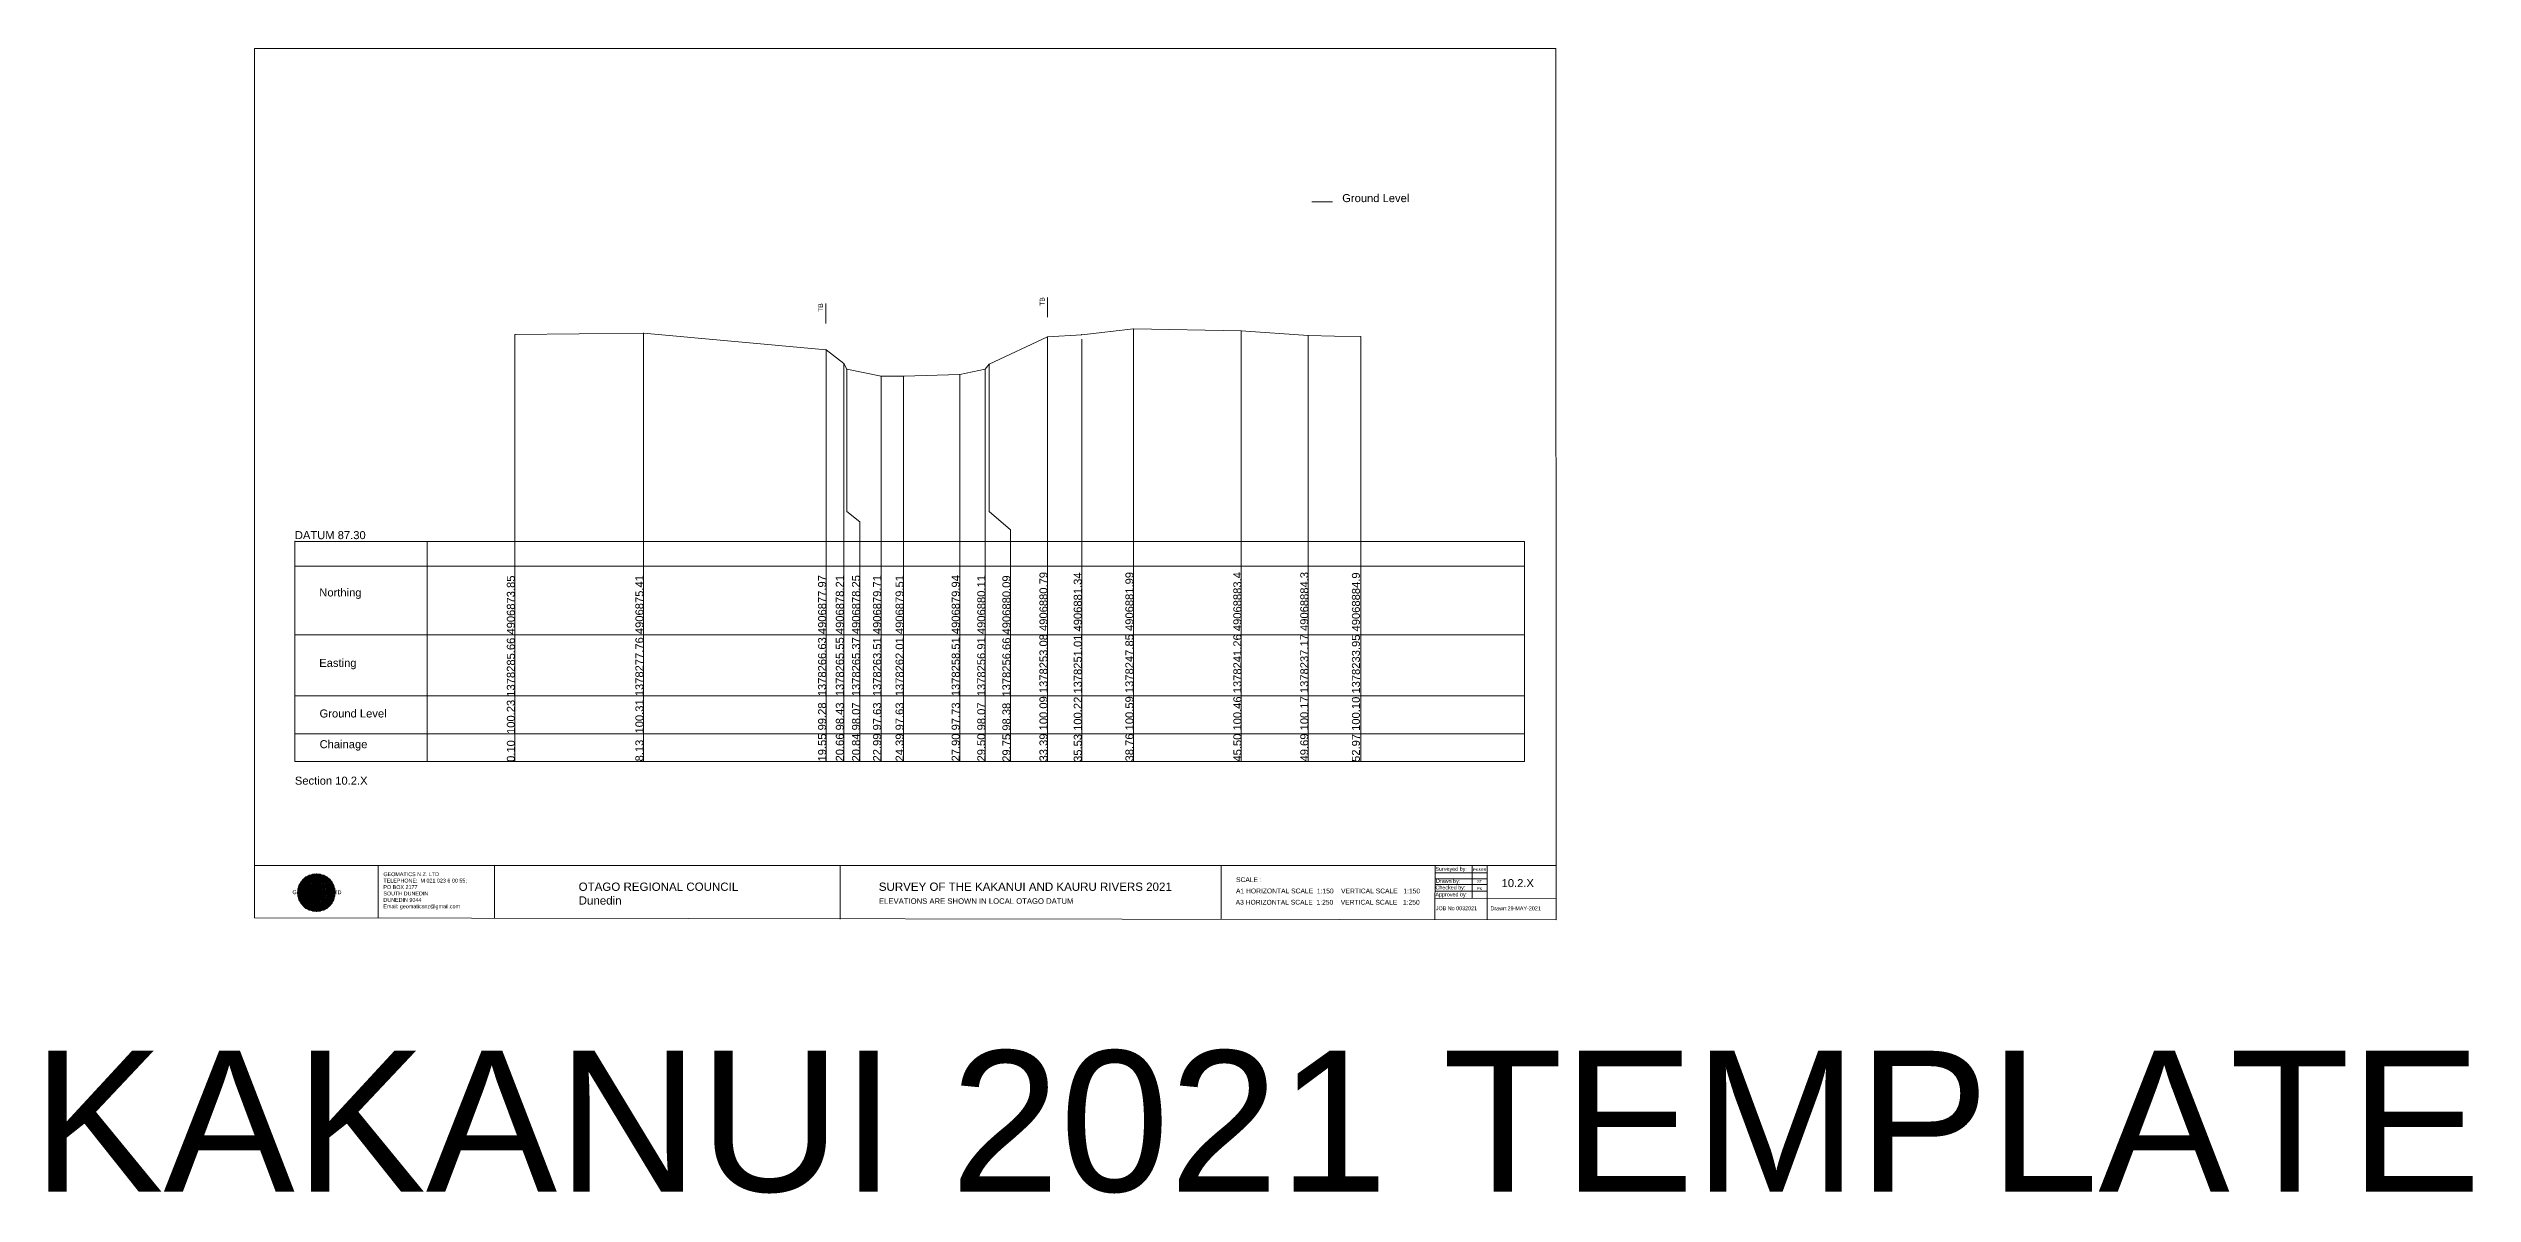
# Model space of a CAD drawing. Header units: inches. Extents: x 10198 to 671292, y 2105792 to 2403139.
# Drawn here: x 10198 to 161697, y 2271283 to 2342865 of the extents above; entities that cross this region are included whole.
import ezdxf

# ---------------------------------------------------------------- set-up
doc = ezdxf.new("R2010")
doc.units = ezdxf.units.IN
doc.header["$MEASUREMENT"] = 0
doc.layers.add('geo', color=7, linetype='Continuous')
doc.styles.get("Standard").update_dxf_attribs({"font": 'arial.ttf'})

# ---------------------------------------------------------------- blocks, each defined once
blk = doc.blocks.new('Geomatics_Circle_SPT')
at = {"layer": 'geo', "color": 2, "linetype": 'Continuous', "lineweight": 0}
for p, q in [((0, 25.2), (-25.2, 0)), ((-24.7, 4.9), (-4.9, 24.7)), ((-24.7, -4.9), (4.9, 24.7)), ((4.9, -24.7), (-24.7, 4.9)), ((-24.7, 0), (0, -24.7)), ((-9.7, 23.3), (-23.3, 9.6)), ((9.7, 23.3), (-23.3, -9.7)), ((-23.3, 9.7), (9.7, -23.3)), ((-21, 14), (-14, 21)), ((-21, -14), (14, 21)), ((14, -21), (-21, 14)), ((0, 0), (-17.8, 17.8)), ((0, 0), (-17.8, -17.8)), ((-14, 21), (21, -14)), ((21, 14), (-14, -21)), ((23.3, -9.7), (-9.7, 23.3)), ((-9.7, -23.3), (23.3, 9.7)), ((-4.9, 24.7), (24.7, -4.9)), ((24.7, 4.9), (-4.9, -24.7)), ((25.2, 0), (0, 25.2)), ((0, 0), (17.8, 17.8)), ((0, 0), (17.8, -17.8)), ((0, -24.8), (25.2, 0)), ((4.9, 24.7), (24.7, 4.9)), ((23.3, 9.7), (9.7, 23.3)), ((14, 21), (21, 14)), ((17.8, 18.1), (17.8, 18.1)), ((-4.9, -24.7), (-24.7, -4.9)), ((-23.3, -9.7), (-9.7, -23.3)), ((-14, -21), (-21, -14)), ((-17.8, -17.8), (-17.8, -17.8)), ((24.7, -4.9), (4.9, -24.7)), ((4.9, -24.7), (4.9, -24.7)), ((9.7, -23.3), (23.3, -9.7)), ((21, -14), (14, -21)), ((18.1, -17.8), (18.1, -17.8))]:
    blk.add_line(p, q, dxfattribs=at)
at = {"layer": 'geo', "color": 1, "linetype": 'Continuous', "lineweight": 0}
for p, q in [((-25.2, 0), (9.7, 23.3)), ((-25.2, 0), (-9.6, 23.3)), ((-25.2, 0), (23.3, 9.7)), ((-25.2, 0), (-23.3, 9.7)), ((-23.3, -9.7), (-25.2, 0)), ((-9.6, -23.3), (-25.2, 0)), ((9.7, -23.3), (-25.2, 0)), ((-4.9, 24.8), (-24.7, -4.9)), ((4.9, 24.7), (-24.7, 4.9)), ((14, 21), (-24.7, -4.9)), ((-14, 21), (-24.7, 4.9)), ((21, 14), (-24.7, 4.9)), ((-21, 14), (-24.7, -4.9)), ((0, 0), (-24.7, 4.9)), ((-24.7, 4.9), (-21, -14)), ((-24.7, 4.9), (-4.9, -24.7)), ((-24.7, 4.9), (14, -21)), ((-24.7, 4.9), (-24.7, 4.9)), ((0, 0), (-24.7, -4.9)), ((-23.3, 9.7), (0, 25.2)), ((-23.3, -9.6), (0, 25.2)), ((-23.3, -9.6), (17.8, 17.8)), ((-23.3, 9.7), (-17.8, 17.9)), ((-23.3, -9.6), (-17.8, 17.9)), ((-23.3, 9.7), (17.8, 17.8)), ((-17.8, -17.8), (-23.3, 9.7)), ((0, -25.2), (-23.3, 9.7)), ((-23.3, 9.7), (17.8, -17.8)), ((-23.3, 9.7), (25.2, 0)), ((-23.3, 9.4), (-23.3, 9.4)), ((-23.3, -9.7), (25.2, 0)), ((4.9, 24.8), (-21, -14)), ((-4.9, 24.7), (-21, 14)), ((14, 21), (-21, 14)), ((-14, 21), (-21, -14)), ((0, 0), (-21, 14)), ((-21, 14), (-14, -21)), ((-21, 14), (4.9, -24.7)), ((-21, 14), (-21, 14)), ((24.7, 4.9), (-21, 14)), ((0, 0), (-21, -14)), ((-17.9, 17.6), (-17.9, 17.6)), ((-17.8, 17.8), (9.7, 23.3)), ((-17.8, 17.8), (-9.6, 23.3)), ((-17.8, -17.8), (9.7, 23.3)), ((-17.8, -17.8), (-9.7, 23.3)), ((-9.7, -23.3), (-17.8, 17.8)), ((-17.8, 17.8), (9.7, -23.3)), ((-17.8, 17.8), (23.3, -9.6)), ((-17.8, 17.8), (23.3, 9.7)), ((-17.8, -17.8), (23.3, 9.7)), ((4.9, 24.7), (-14, 21)), ((-4.9, 24.7), (-14, -20.9)), ((0, 0), (-14, 21)), ((-14, 21), (-4.9, -24.7)), ((-14, 21), (-14, 21)), ((24.7, -4.9), (-14, 21)), ((21, 14), (-14, 21)), ((-14, -21), (24.7, 4.9)), ((0, 0), (-14, -21)), ((-9.8, 23.1), (-9.8, 23.1)), ((-9.7, 23.3), (0, 25.2)), ((-9.7, 23.3), (0, -25.2)), ((-9.7, -23.3), (0, 25.2)), ((-9.6, 23.3), (17.8, -17.8)), ((-9.6, 23.3), (25.2, 0)), ((-9.6, 23.3), (17.8, 17.8)), ((-9.6, -23.3), (17.8, 17.9)), ((25.2, 0), (-9.6, -23.3)), ((0, 0), (-4.9, 24.7)), ((-4.9, 24.7), (-4.9, 24.7)), ((21, -14), (-4.9, 24.7)), ((24.8, 4.9), (-4.9, 24.7)), ((14, 21), (-4.9, 24.7)), ((-4.9, -24.7), (21, 14)), ((0, 0), (-4.9, -24.7)), ((-0.2, 25.1), (-0.2, 25.1)), ((0, 25.2), (9.7, -23.3)), ((0, 25.2), (23.3, -9.7)), ((0, 25.2), (23.3, 9.7)), ((0, 25.2), (9.7, 23.3)), ((0, 0), (4.9, 24.7)), ((0, -25.2), (9.7, 23.3)), ((0, 0), (14, 21)), ((0, 0), (21, 14)), ((23.3, 9.7), (0, -25.2)), ((0, 0), (24.8, 4.9)), ((0, 0), (4.9, -24.7)), ((0, 0), (14, -21)), ((0, 0), (21, -14)), ((0, 0), (24.8, -4.9)), ((21, 14), (4.9, 24.8)), ((14, -21), (4.9, 24.7)), ((24.7, -4.9), (4.9, 24.7)), ((4.9, 24.7), (4.9, 24.7)), ((4.9, -24.7), (14, 21)), ((4.9, -24.7), (24.7, 4.9)), ((9.4, 23.3), (9.4, 23.3)), ((9.7, 23.3), (17.8, -17.8)), ((9.7, 23.3), (25.2, 0)), ((9.7, 23.3), (17.8, 17.9)), ((17.8, 17.8), (9.7, -23.3)), ((25.2, 0), (9.7, -23.3)), ((21, -14), (14, 21)), ((24.7, 4.9), (14, 21)), ((14, 21), (14, 21)), ((14, -21), (21, 14)), ((17.6, 17.9), (17.6, 17.9)), ((17.8, 17.8), (23.3, -9.7)), ((17.8, 17.8), (23.3, 9.7)), ((23.3, 9.7), (17.8, -17.8)), ((24.7, -4.9), (21, 14)), ((21, 14), (21, 14)), ((21, -14), (24.7, 4.9)), ((23.1, 9.8), (23.1, 9.8)), ((23.3, 9.7), (25.2, 0)), ((25.2, 0), (23.3, -9.6)), ((24.7, 4.9), (24.7, 4.9)), ((25.1, 0.2), (25.1, 0.2)), ((-25.2, 0), (23.3, -9.7)), ((-25.1, -0.2), (-25.1, -0.2)), ((-24.7, -4.9), (-24.7, -4.9)), ((-24.7, -4.9), (-14, -21)), ((-24.7, -4.9), (4.9, -24.7)), ((-24.7, -4.9), (21, -14)), ((-17.8, -17.8), (-23.3, -9.7)), ((0, -25.2), (-23.3, -9.6)), ((17.8, -17.8), (-23.3, -9.6)), ((-23.1, -9.8), (-23.1, -9.8)), ((-21, -14), (24.7, -4.9)), ((-21, -14), (-21, -14)), ((-21, -14), (-4.9, -24.7)), ((-21, -14), (14, -21)), ((23.3, -9.7), (-17.8, -17.8)), ((-9.6, -23.3), (-17.8, -17.8)), ((9.7, -23.3), (-17.8, -17.8)), ((-17.6, -17.9), (-17.6, -17.9)), ((-14, -21), (21, -14)), ((-14, -21), (-14, -21)), ((-14, -21), (4.9, -24.7)), ((17.8, -17.8), (-9.7, -23.3)), ((0, -25.2), (-9.7, -23.3)), ((-9.4, -23.3), (-9.4, -23.3)), ((-4.9, -24.7), (24.7, -4.9)), ((-4.9, -24.7), (14, -21)), ((-4.9, -24.7), (-4.9, -24.7)), ((23.3, -9.6), (0, -25.2)), ((9.7, -23.3), (0, -25.2)), ((0.2, -25.1), (0.2, -25.1)), ((4.9, -24.7), (21, -14)), ((4.9, -24.7), (4.9, -24.7)), ((17.8, -17.8), (9.7, -23.3)), ((9.8, -23.1), (9.8, -23.1)), ((14, -21), (24.7, -4.9)), ((14, -21), (14, -21)), ((23.3, -9.6), (17.8, -17.8)), ((17.9, -17.6), (17.9, -17.6)), ((21, -14), (21, -14)), ((23.3, -9.4), (23.3, -9.4)), ((24.7, -4.9), (24.7, -4.9))]:
    blk.add_line(p, q, dxfattribs=at)
at = {"layer": 'geo', "color": 114, "linetype": 'Continuous', "lineweight": 0}
for p, q in [((17.9, 17.8), (-25.2, 0)), ((-24.7, 4.9), (14, 21)), ((-24.7, -4.9), (21, 14)), ((-14, -21), (-24.7, 4.9)), ((9.7, 23.3), (-23.3, 9.7)), ((0, 0), (-23.3, 9.7)), ((-23.3, 9.7), (-9.7, -23.3)), ((0, 0), (-23.3, -9.7)), ((-4.9, -24.7), (-21, 14)), ((-20.9, 14), (4.9, 24.7)), ((24.8, 4.9), (-20.9, -14)), ((0, 25.2), (-17.8, 17.8)), ((-17.8, 17.8), (0, -25.2)), ((-14, 21), (-4.9, 24.7)), ((4.9, -24.7), (-14, 21)), ((0, 0), (-9.7, 23.3)), ((0, 0), (-9.7, -23.3)), ((-4.9, 24.7), (14, -21)), ((17.8, -17.8), (0, 25.2)), ((0, 0), (9.7, 23.3)), ((0, 0), (23.3, 9.7)), ((0, 0), (9.7, -23.3)), ((0, 0), (23.3, -9.7)), ((4.9, 24.7), (21, -14)), ((23.3, -9.7), (9.7, 23.3)), ((14, 21), (24.7, -4.9)), ((25.2, 0), (17.8, 17.8)), ((21, 14), (24.7, 4.9)), ((-25.2, 0), (-17.8, -17.8)), ((-21, -14), (-24.7, -4.9)), ((-17.8, -17.8), (25.2, 0)), ((24.8, -4.9), (-14, -21)), ((-9.6, -23.3), (23.3, -9.7)), ((21, -14), (-4.9, -24.8)), ((0, -25.2), (17.9, -17.8)), ((14, -21), (4.9, -24.8))]:
    blk.add_line(p, q, dxfattribs=at)
at = {"layer": 'geo', "color": 250, "linetype": 'Continuous', "lineweight": 0}
for p, q in [((0, 0), (-25.2, 0)), ((24.7, 4.9), (-24.7, 4.9)), ((-24.7, 4.9), (-24.7, -4.9)), ((-23.3, 9.7), (23.3, 9.7)), ((-23.3, 9.7), (-23.3, 9.7)), ((-23.3, -9.7), (-23.3, 9.7)), ((21, 14), (-21, 14)), ((-21, 14), (-21, -14)), ((-17.8, 17.8), (17.8, 17.8)), ((-17.8, -17.8), (-17.8, 17.8)), ((-14, 21), (-14, 21)), ((14, 21), (-14, 21)), ((-14, 20.9), (-14, -21)), ((-9.7, 23.3), (9.7, 23.3)), ((-9.7, -23.3), (-9.7, 23.3)), ((-4.9, 24.7), (4.9, 24.7)), ((-4.9, 24.7), (-4.9, -24.7)), ((0, 0), (0, 25.2)), ((0, 0), (0, -25.2)), ((0, 0), (25.2, 0)), ((4.9, 24.7), (4.9, -24.7)), ((9.7, -23.3), (9.7, 23.3)), ((14, 21), (14, -21)), ((17.8, -17.8), (17.8, 17.8)), ((21, 14), (21, 14)), ((21, -14), (21, 14)), ((23.3, 9.7), (23.3, -9.7)), ((24.7, 4.9), (24.7, 4.9)), ((24.7, -4.9), (24.7, 4.9)), ((-24.7, -4.9), (24.7, -4.9)), ((23.3, -9.7), (-23.3, -9.7)), ((-21, -14), (21, -14)), ((17.8, -17.8), (-17.8, -17.8)), ((-14, -21), (14, -21)), ((9.7, -23.3), (-9.7, -23.3)), ((-4.9, -24.7), (4.9, -24.7))]:
    blk.add_line(p, q, dxfattribs=at)
blk = doc.blocks.new('GeomaticsNZ TITLE BLOCK')
at = {"color": 7, "linetype": 'Continuous', "lineweight": 0}
for p, q in [((0, 94.9), (0, 1579.2)), ((0, 1579.2), (2363.4, 1579.2)), ((2363.4, 1579.2), (2364, 94.9)), ((2364, 94.9), (0, 94.9)), ((0, 94.9), (0, 0)), ((15.9, 94.9), (2364, 94.9)), ((224.3, 95.2), (224.3, -0.3)), ((2364, 94.9), (382.6, 94.9)), ((435.8, 95.2), (435.8, -0.7)), ((1063.4, 94.9), (1063.4, -2.4)), ((1755.4, 94.9), (1755.4, -2.6)), ((2143.9, 94.9), (2143.7, -3)), ((2211.5, 94.9), (2211.5, 36.1)), ((2238.6, 94.8), (2238.6, -3.2)), ((2364, -3.5), (2364, 94.9)), ((2143.6, 60.4), (2238.6, 60.4)), ((2143.8, 48.6), (2238.6, 48.6)), ((2143.9, 81.9), (2238.6, 81.7)), ((2143.9, 71), (2238.6, 71)), ((0, 0), (2364, -3.5)), ((2143.8, 35.4), (2364, 35.3))]:
    blk.add_line(p, q, dxfattribs=at)
at = {"color": 7, "linetype": 'Continuous', "lineweight": 0, "xscale": 1.36, "yscale": 1.36, "zscale": 1.36}
blk.add_blockref('Geomatics_Circle_SPT', (112.4, 45.7), dxfattribs=at)
at = {"color": 7, "linetype": 'Continuous', "lineweight": 0}
for s, p in [('PK&RR', (2213.2, 84.8)), ('ST', (2220.3, 63.6)), ('PK', (2220.4, 50.6))]:
    blk.add_text(s, height=5, dxfattribs=at).set_placement(p)
at = {"color": 7, "linetype": 'Continuous', "lineweight": 0, "attachment_point": 1}
for s, width, heights, insert, char_height in [('{\\C256;Surveyed by:}', 3535.727, [0], (2144.7, 92.4), 7), ('{\\C256;Geomatics N.Z. LTD                   }', 125.079, [15.8], (68.8, 49.9), 7), ('{\\C256;GEOMATICS N.Z. LTD                   \\PTELEPHONE:  M 021 023 6 00 55;\\PPO BOX 2177\\PSOUTH DUNEDIN\\PDUNEDIN 9044\\PEmail: geomaticsnz@gmail.com}', 3535.727, [94.7], (234, 82.7), 7), ('{\\C256;OTAGO REGIONAL COUNCIL\\PDunedin}', 3535.727, [0], (588.6, 64), 15), ('{\\C256;SURVEY OF THE KAKANUI AND KAURU RIVERS 2021}', 3535.727, [0], (1133.8, 64), 15), ('{\\C256;Approved by:}', 3535.727, [0], (2144.7, 45.9), 7), ('{\\C256;Checked by:}', 3535.727, [0], (2144.7, 58.6), 7), ('{\\C256;Drawn by:}', 3535.727, [0], (2145.8, 70.4), 7), ('{\\C256;ELEVATIONS ARE SHOWN IN LOCAL OTAGO DATUM}', 3535.727, [0], (1134.1, 35.4), 10), ('{\\C256;JOB No 0032021}', 3535.727, [0], (2145.3, 20.8), 7), ('{\\C256;Drawn:29-MAY-2021}', 3535.727, [0], (2244.7, 20.7), 7)]:
    blk.add_mtext_dynamic_manual_height_columns(s, width=width, gutter_width=159, heights=heights, dxfattribs=dict(at, insert=insert, char_height=char_height))

msp = doc.modelspace()

# ---------------------------------------------------------------- linework, layer by layer
at = {"color": 1, "linetype": 'Continuous', "lineweight": 0}
msp.add_line((89159, 2333282), (90451, 2333282), dxfattribs=at)
at = {"color": 7, "linetype": 'Continuous', "lineweight": 0}
for p, q in [((72632, 2327307), (72632, 2326059)), ((58781, 2326924), (58781, 2325676)), ((25596, 2312045), (102452, 2312045)), ((25596, 2312045), (25596, 2298293)), ((33864, 2298293), (33864, 2312045)), ((102452, 2298293), (102452, 2312045)), ((25596, 2310506), (102452, 2310506)), ((25596, 2306214), (102452, 2306214)), ((25596, 2302388), (102452, 2302388)), ((25596, 2300026), (102452, 2300026)), ((25596, 2298293), (102452, 2298293))]:
    msp.add_line(p, q, dxfattribs=at)
at = {"color": 1, "linetype": 'Continuous', "lineweight": 0}
msp.add_lwpolyline([(39344, 2324980), (47379, 2325059), (58796, 2324029), (59903, 2323179), (60087, 2322819), (62232, 2322379), (63639, 2322379), (67146, 2322478), (68746, 2322818), (68991, 2323128), (72632, 2324838), (74775, 2324968), (78003, 2325338), (84749, 2325208), (88933, 2324917), (92213, 2324847)], dxfattribs=at)
at = {"color": 7, "linetype": 'Continuous', "lineweight": 0}
for points in [[(39344, 2324980), (39344, 2298293)], [(47379, 2325059), (47379, 2298293)], [(58796, 2324029), (58796, 2298293)], [(72632, 2324838), (72632, 2298293)], [(74775, 2324701), (74775, 2298293)], [(78003, 2325338), (78003, 2298293)], [(84749, 2325208), (84749, 2298293)], [(88933, 2324917), (88933, 2298293)], [(92213, 2324847), (92213, 2298293)], [(59903, 2323179), (59903, 2298293)], [(60087, 2322819), (60087, 2313919), (60915, 2313267), (60915, 2298293)], [(68746, 2322818), (68746, 2298293)], [(68991, 2323128), (68991, 2313929), (70313, 2312779), (70313, 2298293)], [(62232, 2322379), (62232, 2298293)], [(63639, 2322379), (63639, 2298293)], [(67146, 2322478), (67146, 2298293)]]:
    msp.add_lwpolyline(points, dxfattribs=at)
for p in [(39344, 2324980), (47379, 2325059), (58796, 2324029), (72632, 2324838), (74775, 2324968), (78003, 2325338), (84749, 2325208), (88933, 2324917), (92213, 2324847), (59903, 2323179), (60087, 2322819), (68746, 2322818), (68991, 2323128), (62232, 2322379), (63639, 2322379), (67146, 2322478), (25596, 2312045)]:
    msp.add_point(p, dxfattribs=at)

# ---------------------------------------------------------------- block references
at = {"color": 7, "linetype": 'Continuous', "lineweight": 0, "xscale": 34.41290447856466, "yscale": 34.41290447856466, "zscale": 34.41290447856466}
msp.add_blockref('GeomaticsNZ TITLE BLOCK', (23076, 2288519), dxfattribs=at)

# ---------------------------------------------------------------- texts
at = {"linetype": 'Continuous', "lineweight": 0}
msp.add_text('Ground Level', height=500, dxfattribs=at).set_placement((91054, 2333260))
at = {"color": 7, "linetype": 'Continuous', "lineweight": 0}
for s, height, p in [('TB', 300, (72454, 2326780)), ('TB', 300, (58604, 2326397)), ('0.10  100.23 1378285.66 4906873.85', 500, (39344, 2298264)), ('8.13  100.31 1378277.76 4906875.41', 500, (47379, 2298293)), ('19.55 99.28  1378266.63 4906877.97', 500, (58796, 2298293)), ('20.66 98.43  1378265.55 4906878.21', 500, (59903, 2298293)), ('20.84 98.07  1378265.37 4906878.25', 500, (60915, 2298293)), ('22.99 97.63  1378263.51 4906879.71', 500, (62232, 2298293)), ('24.39 97.63  1378262.01 4906879.51', 500, (63639, 2298293)), ('27.90 97.73  1378258.51 4906879.94', 500, (67146, 2298293)), ('29.50 98.07  1378256.91 4906880.11', 500, (68746, 2298293)), ('29.75 98.38  1378256.66 4906880.09', 500, (70316, 2298273)), ('33.39 100.09 1378253.08 4906880.79', 500, (72632, 2298293)), ('35.53 100.22 1378251.01 4906881.34', 500, (74775, 2298264)), ('38.76 100.59 1378247.85 4906881.99', 500, (78003, 2298293)), ('45.50 100.46 1378241.26 49068883.4', 500, (84749, 2298284)), ('49.69 100.17 1378237.17 49068884.3', 500, (88933, 2298293)), ('52.97 100.10 1378233.95 49068884.9', 500, (92161, 2298264))]:
    msp.add_text(s, height=height, rotation=90, dxfattribs=at).set_placement(p)
for s, height, p in [('DATUM 87.30', 500, (25596, 2312192)), ('Northing', 500, (27122, 2308606)), ('Easting', 500, (27120, 2304207)), ('Ground Level', 500, (27138, 2301042)), ('Chainage', 500, (27141, 2299122)), ('Section 10.2.X', 500, (25596, 2296843)), ('SCALE :  ', 300, (84420, 2290754)), ('10.2.X  ', 500, (101015, 2290441)), ('A3 HORIZONTAL SCALE  1:250    VERTICAL SCALE   1:250 ', 300, (84394, 2289342)), ('A1 HORIZONTAL SCALE  1:150    VERTICAL SCALE   1:150 ', 300, (84417, 2290048))]:
    msp.add_text(s, height=height, dxfattribs=at).set_placement(p)
msp.add_text('KAKANUI 2021 TEMPLATE ', height=8800.53).set_placement((9189, 2271408))

doc.saveas('drawing.dxf')
